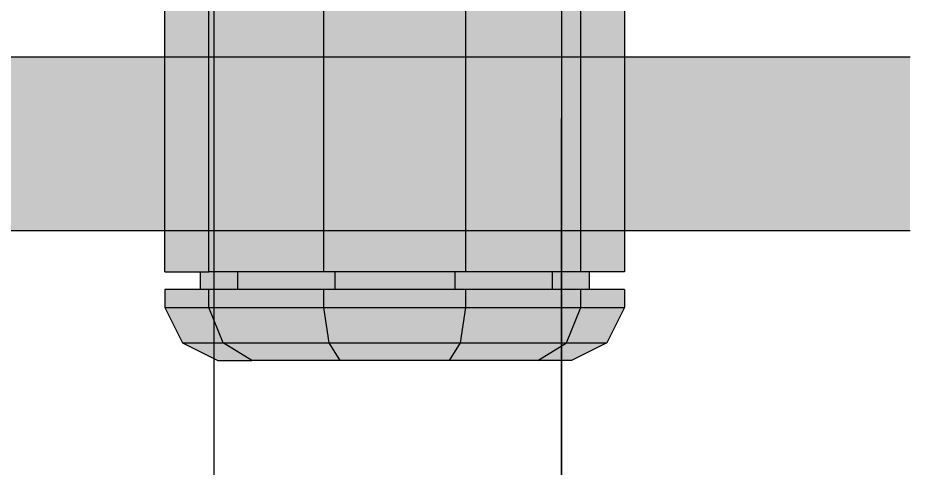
# Model space of a CAD drawing. Header units: feet. Extents: x 2272 to 4893, y 337 to 2916.
# Drawn here: x 3486.08 to 3491.22, y 1925.05 to 1927.65 of the extents above; entities that cross this region are included whole.
import ezdxf

# ---------------------------------------------------------------- set-up
doc = ezdxf.new("R2010")
doc.units = ezdxf.units.FT

# ---------------------------------------------------------------- blocks, each defined once
blk = doc.blocks.new('A$C7483090E')
for p, q in [((167.2, 41.82), (167.2, 200.53)), ((187.93, 41.82), (187.93, 200.53)), ((242.27, 41.82), (242.27, 200.53)), ((309.36, 41.82), (309.36, 200.53)), ((363.7, 41.82), (363.7, 200.53)), ((384.43, 200.53), (384.43, 41.82)), ((167.2, 41.82), (187.93, 41.82)), ((183.9, 41.82), (183.9, 33.47)), ((242.27, 41.82), (187.93, 41.82)), ((201.48, 41.82), (201.48, 33.47)), ((309.36, 41.82), (242.27, 41.82)), ((247.4, 41.82), (247.4, 33.47)), ((304.23, 41.82), (304.23, 33.47)), ((363.7, 41.82), (309.36, 41.82)), ((350.15, 41.82), (350.15, 33.47)), ((384.43, 41.82), (363.7, 41.82)), ((367.73, 41.82), (367.73, 33.47)), ((167.2, 33.47), (167.2, 25.05)), ((187.93, 33.47), (167.2, 33.47)), ((187.93, 33.47), (167.2, 33.47)), ((187.93, 25.05), (187.93, 33.47)), ((242.27, 33.47), (187.93, 33.47)), ((242.27, 33.47), (187.93, 33.47)), ((309.36, 33.47), (242.27, 33.47)), ((309.36, 33.47), (242.27, 33.47)), ((242.27, 25.05), (242.27, 33.47)), ((309.36, 25.05), (309.36, 33.47)), ((363.7, 33.47), (309.36, 33.47)), ((363.7, 33.47), (309.36, 33.47)), ((363.7, 25.05), (363.7, 33.47)), ((384.43, 33.47), (363.7, 33.47)), ((384.43, 33.47), (363.7, 33.47)), ((384.43, 33.47), (384.43, 25.05)), ((167.2, 25.05), (175.55, 8.35)), ((167.2, 25.05), (187.93, 25.05)), ((194.74, 8.35), (187.93, 25.05)), ((187.93, 25.05), (242.27, 25.05)), ((242.27, 25.05), (309.36, 25.05)), ((244.84, 8.35), (242.27, 25.05)), ((306.8, 8.35), (309.36, 25.05)), ((309.36, 25.05), (363.7, 25.05)), ((356.97, 8.35), (363.7, 25.05)), ((363.7, 25.05), (384.43, 25.05)), ((384.43, 25.05), (376.08, 8.35)), ((175.55, 8.35), (194.74, 8.35)), ((175.55, 8.35), (192.25, 0)), ((194.74, 8.35), (244.84, 8.35)), ((208.22, 0), (194.74, 8.35)), ((244.84, 8.35), (306.8, 8.35)), ((250.04, 0), (244.84, 8.35)), ((301.67, 0), (306.8, 8.35)), ((306.8, 8.35), (356.97, 8.35)), ((343.42, 0), (356.97, 8.35)), ((356.97, 8.35), (376.08, 8.35)), ((376.08, 8.35), (359.38, 0)), ((192.25, 0), (208.22, 0)), ((250.04, 0), (208.22, 0)), ((301.67, 0), (250.04, 0)), ((343.42, 0), (301.67, 0)), ((359.38, 0), (343.42, 0))]:
    blk.add_line(p, q)

msp = doc.modelspace()

# ---------------------------------------------------------------- hatches: boundary and pattern name
at = {"true_color": 0xc7c8ca}
h = msp.add_hatch(color=9, dxfattribs=at)
h.dxf.hatch_style = 1
h.paths.add_polyline_path([(3487.8403, 1928.1163), (3487.1782, 1928.1163), (3487.1782, 1926.1827), (3487.8403, 1926.1827)])
h.paths.add_polyline_path([(3487.1782, 1928.1163), (3486.9257, 1928.1163), (3486.9257, 1926.1827), (3487.1782, 1926.1827)])
h.paths.add_polyline_path([(3488.6576, 1928.1163), (3487.9276, 1928.1163), (3487.9277, 1928.1154), (3487.926, 1928.1163), (3487.8403, 1928.1163), (3487.8403, 1926.1827), (3488.6576, 1926.1827)])
h.paths.add_polyline_path([(3489.3197, 1928.1163), (3488.6576, 1928.1163), (3488.6576, 1926.1827), (3489.3197, 1926.1827)])
h.paths.add_polyline_path([(3489.5722, 1928.1163), (3489.3197, 1928.1163), (3489.3197, 1926.1827), (3489.5722, 1926.1827)])
at = {"true_color": 0xb4623c}
h = msp.add_hatch(color=25, dxfattribs=at)
h.dxf.hatch_style = 1
h.paths.add_polyline_path([(3491.216, 1926.4195), (3491.216, 1927.4195), (3461.216, 1927.4195), (3461.216, 1926.4195)])
at = {"true_color": 0x939598}
h = msp.add_hatch(color=252, dxfattribs=at)
h.dxf.hatch_style = 1
h.paths.add_polyline_path([(3487.8403, 1926.081), (3487.1782, 1926.081), (3487.1782, 1925.9784), (3487.8403, 1925.9784)])
h.paths.add_polyline_path([(3487.3433, 1926.1827), (3487.1782, 1926.1827), (3487.1291, 1926.1827), (3487.1291, 1926.081), (3487.1782, 1926.081), (3487.3433, 1926.081)])
h.paths.add_polyline_path([(3487.9028, 1926.1827), (3487.8403, 1926.1827), (3487.3433, 1926.1827), (3487.3433, 1926.081), (3487.8403, 1926.081), (3487.9028, 1926.081)])
h.paths.add_polyline_path([(3488.5952, 1926.1827), (3487.9028, 1926.1827), (3487.9028, 1926.081), (3488.5952, 1926.081)])
h.paths.add_polyline_path([(3489.1546, 1926.1827), (3488.6576, 1926.1827), (3488.5952, 1926.1827), (3488.5952, 1926.081), (3488.6576, 1926.081), (3489.1546, 1926.081)])
h.paths.add_polyline_path([(3489.3688, 1926.1827), (3489.3197, 1926.1827), (3489.1546, 1926.1827), (3489.1546, 1926.081), (3489.3197, 1926.081), (3489.3688, 1926.081)])
h.paths.add_polyline_path([(3487.1782, 1926.081), (3486.9257, 1926.081), (3486.9257, 1925.9784), (3487.1782, 1925.9784)])
h.paths.add_polyline_path([(3487.1782, 1925.9784), (3486.9257, 1925.9784), (3487.0274, 1925.7749), (3487.2612, 1925.7749)])
h.paths.add_polyline_path([(3487.2612, 1925.7749), (3487.0274, 1925.7749), (3487.2309, 1925.6732), (3487.4254, 1925.6732)])
h.paths.add_polyline_path([(3487.8403, 1925.9784), (3487.1782, 1925.9784), (3487.2612, 1925.7749), (3487.8715, 1925.7749)])
h.paths.add_polyline_path([(3487.8715, 1925.7749), (3487.2612, 1925.7749), (3487.4254, 1925.6732), (3487.9349, 1925.6732)])
h.paths.add_polyline_path([(3488.6576, 1925.9784), (3487.8403, 1925.9784), (3487.8715, 1925.7749), (3488.6264, 1925.7749)])
h.paths.add_polyline_path([(3488.6264, 1925.7749), (3487.8715, 1925.7749), (3487.9349, 1925.6732), (3488.5639, 1925.6732)])
h.paths.add_polyline_path([(3488.6576, 1926.081), (3488.5952, 1926.081), (3487.9028, 1926.081), (3487.8403, 1926.081), (3487.8403, 1925.9784), (3488.6576, 1925.9784)])
h.paths.add_polyline_path([(3489.3197, 1926.081), (3489.1546, 1926.081), (3488.6576, 1926.081), (3488.6576, 1925.9784), (3489.3197, 1925.9784)])
h.paths.add_polyline_path([(3489.3197, 1925.9784), (3488.6576, 1925.9784), (3488.6264, 1925.7749), (3489.2376, 1925.7749)])
h.paths.add_polyline_path([(3489.2376, 1925.7749), (3488.6264, 1925.7749), (3488.5639, 1925.6732), (3489.0726, 1925.6732)])
h.paths.add_polyline_path([(3489.5722, 1925.9784), (3489.3197, 1925.9784), (3489.2376, 1925.7749), (3489.4705, 1925.7749)])
h.paths.add_polyline_path([(3489.4705, 1925.7749), (3489.2376, 1925.7749), (3489.0726, 1925.6732), (3489.2671, 1925.6732)])
h.paths.add_polyline_path([(3489.5722, 1926.081), (3489.3197, 1926.081), (3489.3197, 1925.9784), (3489.5722, 1925.9784)])

# ---------------------------------------------------------------- linework, layer by layer
at = {"color": 242, "true_color": 0xcd2027}
for p, q in [((3489.2083, 1948.9524), (3489.2083, 1828.9524)), ((3487.2083, 1831.0673), (3487.2083, 1936.9524))]:
    msp.add_line(p, q, dxfattribs=at)
at = {"color": 18, "true_color": 0x000000}
for p, q in [((3491.216, 1927.4195), (3461.216, 1927.4195)), ((3489.2083, 1879.0673), (3489.2083, 1927.0673)), ((3491.216, 1926.4195), (3461.216, 1926.4195))]:
    msp.add_line(p, q, dxfattribs=at)

# ---------------------------------------------------------------- block references
at = {"xscale": 0.01218343478757425, "yscale": 0.01218343478757425, "zscale": 0.01218343478757425}
msp.add_blockref('A$C7483090E', (3484.8886, 1925.6732), dxfattribs=at)

doc.saveas('drawing.dxf')
